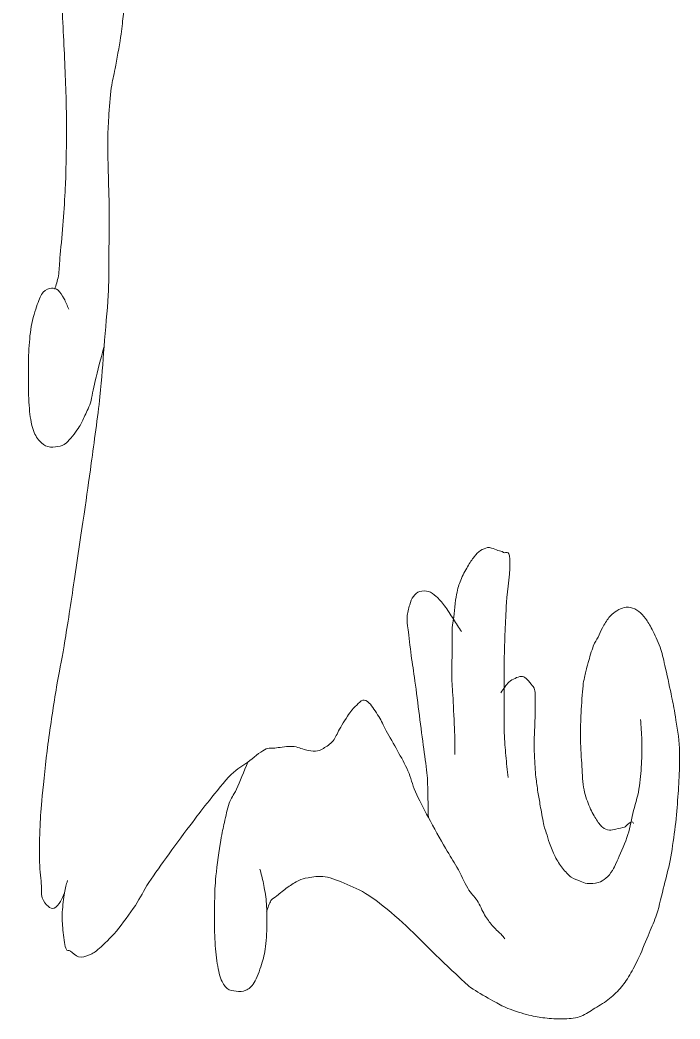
# Model space of a CAD drawing. Header units: millimetres. Extents: x -201 to 216, y -156 to 135.
# Drawn here: x -51.22 to -28.56, y -37.67 to -3.36 of the extents above; entities that cross this region are included whole.
import ezdxf

# ---------------------------------------------------------------- set-up
doc = ezdxf.new("R2010")
doc.units = ezdxf.units.MM
doc.header["$MEASUREMENT"] = 0
doc.layers.add('Camada 1', color=7, linetype='Continuous')

msp = doc.modelspace()

# ---------------------------------------------------------------- linework, layer by layer
at = {"layer": 'Camada 1', "color": 250, "lineweight": 9}
for points, knots in [([(-48.9969, 25.5842), (-48.9462, 25.3773), (-49.0371, 24.7817), (-49.0408, 24.6343), (-49.0408, 24.6343), (-49.0445, 24.4869), (-49.0575, 24.012), (-49.0631, 23.7499), (-49.0631, 23.7499), (-49.0687, 23.4879), (-49.0778, 23.2978), (-49.0744, 23.0621), (-49.0744, 23.0621), (-49.071, 22.8264), (-49.0642, 22.5784), (-49.0425, 22.3415), (-49.0425, 22.3415), (-49.0209, 22.1046), (-48.9872, 21.8891), (-48.9458, 21.6537), (-48.9458, 21.6537), (-48.9044, 21.4182), (-48.8549, 21.1479), (-48.7951, 20.9331), (-48.7951, 20.9331), (-48.7353, 20.7182), (-48.6718, 20.5057), (-48.5902, 20.3762), (-48.5902, 20.3762), (-48.5086, 20.2468), (-48.4157, 20.2343), (-48.3202, 20.1797), (-48.3202, 20.1797), (-48.2247, 20.1251), (-48.1138, 20.0596), (-48.0178, 20.0487), (-48.0178, 20.0487), (-47.9218, 20.0378), (-47.8433, 20.0705), (-47.7476, 20.1142), (-47.7476, 20.1142), (-47.6519, 20.1579), (-47.5237, 20.2288), (-47.4449, 20.3107), (-47.4449, 20.3107), (-47.3661, 20.3926), (-47.3249, 20.5093), (-47.2801, 20.6003), (-47.2801, 20.6003), (-47.2352, 20.6912), (-47.2248, 20.7247), (-47.1767, 20.8548), (-47.1767, 20.8548), (-47.1287, 20.9848), (-47.0399, 21.2078), (-46.9919, 21.3803), (-46.9919, 21.3803), (-46.9438, 21.5529), (-46.9256, 21.7223), (-46.8911, 21.8811), (-46.8911, 21.8811), (-46.8566, 22.0399), (-46.8222, 22.1448), (-46.7849, 22.3326), (-46.7849, 22.3326), (-46.7477, 22.5205), (-46.6985, 22.7833), (-46.668, 23.0059), (-46.668, 23.0059), (-46.6374, 23.2286), (-46.6206, 23.4298), (-46.6023, 23.6627), (-46.6023, 23.6627), (-46.5841, 23.8956), (-46.5667, 24.1381), (-46.5584, 24.4016), (-46.5584, 24.4016), (-46.55, 24.6651), (-46.5462, 24.9535), (-46.5523, 25.2391), (-46.5523, 25.2391), (-46.5584, 25.5247), (-46.5744, 25.8456), (-46.5951, 26.1094), (-46.5951, 26.1094), (-46.6157, 26.3732), (-46.6416, 26.5821), (-46.6759, 26.8155), (-46.6759, 26.8155), (-46.7102, 27.0489), (-46.746, 27.2528), (-46.8002, 27.5051), (-46.8002, 27.5051), (-46.8544, 27.7574), (-46.9322, 28.1029), (-47.0004, 28.3262), (-47.0004, 28.3262), (-47.0686, 28.5495), (-47.1186, 28.6434), (-47.2062, 28.8351), (-47.2062, 28.8351), (-47.2939, 29.0269), (-47.4356, 29.3032), (-47.5259, 29.4756), (-47.5259, 29.4756), (-47.6163, 29.6481), (-47.6529, 29.7264), (-47.7481, 29.8696), (-47.7481, 29.8696), (-47.8434, 30.0128), (-47.9802, 30.2546), (-48.0965, 30.3336), (-48.0965, 30.3336), (-48.2128, 30.4125), (-48.3248, 30.361), (-48.4314, 30.3336), (-48.4314, 30.3336), (-48.5381, 30.3062), (-48.6277, 30.2463), (-48.7341, 30.1698), (-48.7341, 30.1698), (-48.8405, 30.0933), (-48.9554, 30.0064), (-49.0693, 29.875), (-49.0693, 29.875), (-49.1832, 29.7436), (-49.3103, 29.5701), (-49.4154, 29.3837), (-49.4154, 29.3837), (-49.5205, 29.1973), (-49.5958, 28.9906), (-49.6968, 28.7613), (-49.6968, 28.7613), (-49.7978, 28.5321), (-49.9308, 28.2661), (-50.0215, 28.008), (-50.0215, 28.008), (-50.1123, 27.7499), (-50.157, 27.5276), (-50.2382, 27.2219), (-50.2382, 27.2219), (-50.3195, 26.9162), (-50.4296, 26.5126), (-50.5092, 26.1738), (-50.5092, 26.1738), (-50.5887, 25.8349), (-50.6554, 25.5193), (-50.7152, 25.1911), (-50.7152, 25.1911), (-50.775, 24.863), (-50.82, 24.586), (-50.8672, 24.2085), (-50.8672, 24.2085), (-50.9144, 23.8309), (-50.9578, 23.4009), (-50.9978, 22.9311), (-50.9978, 22.9311), (-51.0378, 22.4612), (-51.0743, 21.8884), (-51.107, 21.3916), (-51.107, 21.3916), (-51.1398, 20.8948), (-51.1761, 20.4812), (-51.1946, 19.9504), (-51.1946, 19.9504), (-51.213, 19.4196), (-51.2152, 18.8097), (-51.2175, 18.2145), (-51.2175, 18.2145), (-51.2197, 17.6192), (-51.2148, 16.9644), (-51.2081, 16.3802), (-51.2081, 16.3802), (-51.2013, 15.796), (-51.1944, 15.354), (-51.1769, 14.7097), (-51.1769, 14.7097), (-51.1594, 14.0655), (-51.1295, 13.1432), (-51.1029, 12.5152), (-51.1029, 12.5152), (-51.0764, 11.8872), (-51.0532, 11.5435), (-51.0177, 10.943), (-51.0177, 10.943), (-50.9821, 10.3425), (-50.9287, 9.4476), (-50.8895, 8.9122), (-50.8895, 8.9122), (-50.8503, 8.3768), (-50.8539, 8.4537), (-50.7824, 7.7331), (-50.7824, 7.7331), (-50.7109, 7.0125), (-50.5679, 5.6204), (-50.4606, 4.5886), (-50.4606, 4.5886), (-50.3533, 3.5569), (-50.2388, 2.5744), (-50.1387, 1.5425), (-50.1387, 1.5425), (-50.0386, 0.5105), (-49.9315, -0.6402), (-49.8602, -1.6019), (-49.8602, -1.6019), (-49.7888, -2.5637), (-49.7499, -3.4031), (-49.7109, -4.2223), (-49.7109, -4.2223), (-49.6719, -5.0414), (-49.6382, -5.8368), (-49.6261, -6.5151), (-49.6261, -6.5151), (-49.614, -7.1934), (-49.6307, -7.825), (-49.6383, -8.2838), (-49.6383, -8.2838), (-49.6458, -8.7427), (-49.6532, -8.9112), (-49.6714, -9.2664), (-49.6714, -9.2664), (-49.6897, -9.6217), (-49.7188, -10.0361), (-49.7479, -10.4128), (-49.7479, -10.4128), (-49.777, -10.7896), (-49.8206, -11.2372), (-49.846, -11.5265), (-49.846, -11.5265), (-49.8714, -11.8158), (-49.87, -11.9645), (-49.9005, -12.1488), (-49.9005, -12.1488), (-49.931, -12.3332), (-49.9836, -12.4545), (-50.0251, -12.6074)], [0, 0, 0, 0, 0.0166667, 0.0166667, 0.0166667, 0.0166667, 0.0333333, 0.0333333, 0.0333333, 0.0333333, 0.05, 0.05, 0.05, 0.05, 0.0666667, 0.0666667, 0.0666667, 0.0666667, 0.0833333, 0.0833333, 0.0833333, 0.0833333, 0.1, 0.1, 0.1, 0.1, 0.1166667, 0.1166667, 0.1166667, 0.1166667, 0.1333333, 0.1333333, 0.1333333, 0.1333333, 0.15, 0.15, 0.15, 0.15, 0.1666667, 0.1666667, 0.1666667, 0.1666667, 0.1833333, 0.1833333, 0.1833333, 0.1833333, 0.2, 0.2, 0.2, 0.2, 0.2166667, 0.2166667, 0.2166667, 0.2166667, 0.2333333, 0.2333333, 0.2333333, 0.2333333, 0.25, 0.25, 0.25, 0.25, 0.2666667, 0.2666667, 0.2666667, 0.2666667, 0.2833333, 0.2833333, 0.2833333, 0.2833333, 0.3, 0.3, 0.3, 0.3, 0.3166667, 0.3166667, 0.3166667, 0.3166667, 0.3333333, 0.3333333, 0.3333333, 0.3333333, 0.35, 0.35, 0.35, 0.35, 0.3666667, 0.3666667, 0.3666667, 0.3666667, 0.3833333, 0.3833333, 0.3833333, 0.3833333, 0.4, 0.4, 0.4, 0.4, 0.4166667, 0.4166667, 0.4166667, 0.4166667, 0.4333333, 0.4333333, 0.4333333, 0.4333333, 0.45, 0.45, 0.45, 0.45, 0.4666667, 0.4666667, 0.4666667, 0.4666667, 0.4833333, 0.4833333, 0.4833333, 0.4833333, 0.5, 0.5, 0.5, 0.5, 0.5166667, 0.5166667, 0.5166667, 0.5166667, 0.5333333, 0.5333333, 0.5333333, 0.5333333, 0.55, 0.55, 0.55, 0.55, 0.5666667, 0.5666667, 0.5666667, 0.5666667, 0.5833333, 0.5833333, 0.5833333, 0.5833333, 0.6, 0.6, 0.6, 0.6, 0.6166667, 0.6166667, 0.6166667, 0.6166667, 0.6333333, 0.6333333, 0.6333333, 0.6333333, 0.65, 0.65, 0.65, 0.65, 0.6666667, 0.6666667, 0.6666667, 0.6666667, 0.6833333, 0.6833333, 0.6833333, 0.6833333, 0.7, 0.7, 0.7, 0.7, 0.7166667, 0.7166667, 0.7166667, 0.7166667, 0.7333333, 0.7333333, 0.7333333, 0.7333333, 0.75, 0.75, 0.75, 0.75, 0.7666667, 0.7666667, 0.7666667, 0.7666667, 0.7833333, 0.7833333, 0.7833333, 0.7833333, 0.8, 0.8, 0.8, 0.8, 0.8166667, 0.8166667, 0.8166667, 0.8166667, 0.8333333, 0.8333333, 0.8333333, 0.8333333, 0.85, 0.85, 0.85, 0.85, 0.8666667, 0.8666667, 0.8666667, 0.8666667, 0.8833333, 0.8833333, 0.8833333, 0.8833333, 0.9, 0.9, 0.9, 0.9, 0.9166667, 0.9166667, 0.9166667, 0.9166667, 0.9333333, 0.9333333, 0.9333333, 0.9333333, 0.95, 0.95, 0.95, 0.95, 0.9666667, 0.9666667, 0.9666667, 0.9666667, 1, 1, 1, 1]), ([(-49.6896, -33.3409), (-49.7365, -33.4392), (-49.7702, -33.5477), (-49.8303, -33.6357), (-49.8303, -33.6357), (-49.8903, -33.7237), (-49.9745, -33.8371), (-50.0465, -33.865), (-50.0465, -33.865), (-50.1185, -33.8928), (-50.1824, -33.8603), (-50.2518, -33.7995), (-50.2518, -33.7995), (-50.3211, -33.7386), (-50.4128, -33.6508), (-50.4569, -33.5047), (-50.4569, -33.5047), (-50.5009, -33.3585), (-50.4729, -33.2372), (-50.4889, -33.0133), (-50.4889, -33.0133), (-50.5049, -32.7895), (-50.5461, -32.4926), (-50.5531, -32.1617), (-50.5531, -32.1617), (-50.5601, -31.8309), (-50.5472, -31.4095), (-50.5306, -31.0481), (-50.5306, -31.0481), (-50.5141, -30.6867), (-50.4996, -30.47), (-50.4542, -29.9999), (-50.4542, -29.9999), (-50.4088, -29.5299), (-50.34, -28.8543), (-50.2584, -28.2312), (-50.2584, -28.2312), (-50.1768, -27.6081), (-50.0575, -26.8287), (-49.9652, -26.266), (-49.9652, -26.266), (-49.8728, -25.7032), (-49.8025, -25.4419), (-49.7048, -24.8575), (-49.7048, -24.8575), (-49.6071, -24.2731), (-49.4931, -23.5146), (-49.3791, -22.7612), (-49.3791, -22.7612), (-49.265, -22.0079), (-49.122, -21.0362), (-49.0207, -20.3374), (-49.0207, -20.3374), (-48.9193, -19.6387), (-48.8616, -19.2406), (-48.7708, -18.5687), (-48.7708, -18.5687), (-48.68, -17.8967), (-48.5485, -16.9728), (-48.4756, -16.3055), (-48.4756, -16.3055), (-48.4027, -15.6382), (-48.3815, -15.1533), (-48.3342, -14.5737), (-48.3342, -14.5737), (-48.2869, -13.9942), (-48.2191, -13.3274), (-48.1917, -12.8284), (-48.1917, -12.8284), (-48.1642, -12.3294), (-48.1766, -12.0773), (-48.1701, -11.5921), (-48.1701, -11.5921), (-48.1636, -11.1069), (-48.1493, -10.4215), (-48.1525, -9.9172), (-48.1525, -9.9172), (-48.1558, -9.413), (-48.1808, -8.9703), (-48.1895, -8.5707), (-48.1895, -8.5707), (-48.1982, -8.1711), (-48.208, -7.8329), (-48.205, -7.5198), (-48.205, -7.5198), (-48.2021, -7.2068), (-48.192, -7.0032), (-48.1718, -6.6987), (-48.1718, -6.6987), (-48.1517, -6.3943), (-48.121, -5.9787), (-48.0842, -5.6971), (-48.0842, -5.6971), (-48.0475, -5.4155), (-48.0066, -5.3134), (-47.9535, -5.0239), (-47.9535, -5.0239), (-47.9004, -4.7344), (-47.8116, -4.2582), (-47.7657, -3.9602), (-47.7657, -3.9602), (-47.7198, -3.6622), (-47.7023, -3.4637), (-47.6787, -3.2396), (-47.6787, -3.2396), (-47.6552, -3.0156), (-47.6281, -2.8401), (-47.6243, -2.6173), (-47.6243, -2.6173), (-47.6204, -2.3946), (-47.6255, -2.2107), (-47.6561, -1.9295), (-47.6561, -1.9295), (-47.6868, -1.6482), (-47.7546, -1.2421), (-47.8067, -0.9468), (-47.8067, -0.9468), (-47.8588, -0.6516), (-47.9036, -0.4883), (-47.9682, -0.1607), (-47.9682, -0.1607), (-48.0328, 0.1668), (-48.1188, 0.6417), (-48.1942, 1.0184), (-48.1942, 1.0184), (-48.2695, 1.3951), (-48.3428, 1.787), (-48.4203, 2.0993), (-48.4203, 2.0993), (-48.4978, 2.4116), (-48.5692, 2.5295), (-48.6574, 2.8854), (-48.6574, 2.8854), (-48.7456, 3.2413), (-48.8423, 3.7096), (-48.9481, 4.2283), (-48.9481, 4.2283), (-49.054, 4.7471), (-49.1993, 5.5003), (-49.2926, 5.9971), (-49.2926, 5.9971), (-49.3858, 6.4939), (-49.4324, 6.8211), (-49.5078, 7.209), (-49.5078, 7.209), (-49.5831, 7.5969), (-49.6817, 7.9721), (-49.7446, 8.3226), (-49.7446, 8.3226), (-49.8076, 8.6732), (-49.834, 9.0097), (-49.8844, 9.3053), (-49.8844, 9.3053), (-49.9347, 9.6008), (-49.9991, 9.8289), (-50.0458, 10.0914), (-50.0458, 10.0914), (-50.0926, 10.3539), (-50.1283, 10.5987), (-50.1641, 10.8775), (-50.1641, 10.8775), (-50.1999, 11.1563), (-50.2356, 11.5435), (-50.2607, 11.7618), (-50.2607, 11.7618), (-50.2857, 11.9802), (-50.2965, 12.0457), (-50.3144, 12.1877)], [0, 0, 0, 0, 0.0232558, 0.0232558, 0.0232558, 0.0232558, 0.0465116, 0.0465116, 0.0465116, 0.0465116, 0.0697674, 0.0697674, 0.0697674, 0.0697674, 0.0930233, 0.0930233, 0.0930233, 0.0930233, 0.1162791, 0.1162791, 0.1162791, 0.1162791, 0.1395349, 0.1395349, 0.1395349, 0.1395349, 0.1627907, 0.1627907, 0.1627907, 0.1627907, 0.1860465, 0.1860465, 0.1860465, 0.1860465, 0.2093023, 0.2093023, 0.2093023, 0.2093023, 0.2325581, 0.2325581, 0.2325581, 0.2325581, 0.255814, 0.255814, 0.255814, 0.255814, 0.2790698, 0.2790698, 0.2790698, 0.2790698, 0.3023256, 0.3023256, 0.3023256, 0.3023256, 0.3255814, 0.3255814, 0.3255814, 0.3255814, 0.3488372, 0.3488372, 0.3488372, 0.3488372, 0.372093, 0.372093, 0.372093, 0.372093, 0.3953488, 0.3953488, 0.3953488, 0.3953488, 0.4186047, 0.4186047, 0.4186047, 0.4186047, 0.4418605, 0.4418605, 0.4418605, 0.4418605, 0.4651163, 0.4651163, 0.4651163, 0.4651163, 0.4883721, 0.4883721, 0.4883721, 0.4883721, 0.5116279, 0.5116279, 0.5116279, 0.5116279, 0.5348837, 0.5348837, 0.5348837, 0.5348837, 0.5581395, 0.5581395, 0.5581395, 0.5581395, 0.5813953, 0.5813953, 0.5813953, 0.5813953, 0.6046512, 0.6046512, 0.6046512, 0.6046512, 0.627907, 0.627907, 0.627907, 0.627907, 0.6511628, 0.6511628, 0.6511628, 0.6511628, 0.6744186, 0.6744186, 0.6744186, 0.6744186, 0.6976744, 0.6976744, 0.6976744, 0.6976744, 0.7209302, 0.7209302, 0.7209302, 0.7209302, 0.744186, 0.744186, 0.744186, 0.744186, 0.7674419, 0.7674419, 0.7674419, 0.7674419, 0.7906977, 0.7906977, 0.7906977, 0.7906977, 0.8139535, 0.8139535, 0.8139535, 0.8139535, 0.8372093, 0.8372093, 0.8372093, 0.8372093, 0.8604651, 0.8604651, 0.8604651, 0.8604651, 0.8837209, 0.8837209, 0.8837209, 0.8837209, 0.9069767, 0.9069767, 0.9069767, 0.9069767, 0.9302326, 0.9302326, 0.9302326, 0.9302326, 0.9534884, 0.9534884, 0.9534884, 0.9534884, 1, 1, 1, 1]), ([(-49.5448, -13.2952), (-49.5987, -13.1751), (-49.6452, -13.0446), (-49.7066, -12.9349), (-49.7066, -12.9349), (-49.768, -12.8253), (-49.8386, -12.7011), (-49.9117, -12.6401), (-49.9117, -12.6401), (-49.9848, -12.5792), (-50.0533, -12.5637), (-50.1385, -12.5746), (-50.1385, -12.5746), (-50.2238, -12.5856), (-50.3364, -12.6105), (-50.4196, -12.7057), (-50.4196, -12.7057), (-50.5027, -12.8008), (-50.556, -12.9331), (-50.6252, -13.1315), (-50.6252, -13.1315), (-50.6944, -13.3298), (-50.7812, -13.6063), (-50.8311, -13.8848), (-50.8311, -13.8848), (-50.8809, -14.1633), (-50.9016, -14.4555), (-50.9182, -14.7692), (-50.9182, -14.7692), (-50.9347, -15.0829), (-50.9331, -15.429), (-50.9297, -15.7518), (-50.9297, -15.7518), (-50.9264, -16.0746), (-50.9235, -16.4239), (-50.898, -16.7017), (-50.898, -16.7017), (-50.8726, -16.9795), (-50.8393, -17.1972), (-50.7797, -17.3895), (-50.7797, -17.3895), (-50.7201, -17.5819), (-50.6407, -17.7101), (-50.5531, -17.8153), (-50.5531, -17.8153), (-50.4655, -17.9205), (-50.3683, -17.9789), (-50.2615, -18.0119), (-50.2615, -18.0119), (-50.1547, -18.0448), (-50.0223, -18.0337), (-49.9157, -18.0119), (-49.9157, -18.0119), (-49.8092, -17.99), (-49.74, -17.9852), (-49.6239, -17.8808), (-49.6239, -17.8808), (-49.5078, -17.7764), (-49.325, -17.5374), (-49.2237, -17.3895), (-49.2237, -17.3895), (-49.1224, -17.2416), (-49.0885, -17.144), (-49.0181, -16.9965), (-49.0181, -16.9965), (-48.9478, -16.849), (-48.8658, -16.7157), (-48.8017, -16.5052), (-48.8017, -16.5052), (-48.7375, -16.2946), (-48.717, -16.074), (-48.639, -15.7518), (-48.639, -15.7518), (-48.5611, -15.4296), (-48.4358, -14.9664), (-48.3342, -14.5737)], [0, 0, 0, 0, 0.05, 0.05, 0.05, 0.05, 0.1, 0.1, 0.1, 0.1, 0.15, 0.15, 0.15, 0.15, 0.2, 0.2, 0.2, 0.2, 0.25, 0.25, 0.25, 0.25, 0.3, 0.3, 0.3, 0.3, 0.35, 0.35, 0.35, 0.35, 0.4, 0.4, 0.4, 0.4, 0.45, 0.45, 0.45, 0.45, 0.5, 0.5, 0.5, 0.5, 0.55, 0.55, 0.55, 0.55, 0.6, 0.6, 0.6, 0.6, 0.65, 0.65, 0.65, 0.65, 0.7, 0.7, 0.7, 0.7, 0.75, 0.75, 0.75, 0.75, 0.8, 0.8, 0.8, 0.8, 0.85, 0.85, 0.85, 0.85, 0.9, 0.9, 0.9, 0.9, 1, 1, 1, 1]), ([(-36.2876, -28.5915), (-36.291, -28.3295), (-36.2872, -28.1279), (-36.2978, -27.8054), (-36.2978, -27.8054), (-36.3084, -27.4829), (-36.335, -26.9811), (-36.351, -26.659), (-36.351, -26.659), (-36.3669, -26.3369), (-36.3884, -26.1418), (-36.3936, -25.8729), (-36.3936, -25.8729), (-36.3988, -25.604), (-36.3842, -25.3106), (-36.3822, -25.054), (-36.3822, -25.054), (-36.3802, -24.7975), (-36.389, -24.5213), (-36.3816, -24.3334), (-36.3816, -24.3334), (-36.3742, -24.1456), (-36.3635, -24.1478), (-36.3381, -23.9404), (-36.3381, -23.9404), (-36.3127, -23.7329), (-36.2716, -23.3158), (-36.2294, -23.0888), (-36.2294, -23.0888), (-36.1872, -22.8617), (-36.1523, -22.7572), (-36.0886, -22.5975), (-36.0886, -22.5975), (-36.0248, -22.4377), (-35.9284, -22.2727), (-35.8505, -22.1389), (-35.8505, -22.1389), (-35.7726, -22.0051), (-35.6952, -21.8881), (-35.6217, -21.7949), (-35.6217, -21.7949), (-35.5482, -21.7017), (-35.4865, -21.6333), (-35.4103, -21.581), (-35.4103, -21.581), (-35.3341, -21.5288), (-35.2308, -21.496), (-35.1664, -21.4824), (-35.1664, -21.4824), (-35.1021, -21.4687), (-35.0852, -21.4824), (-35.0256, -21.4987), (-35.0256, -21.4987), (-34.966, -21.5151), (-34.8776, -21.5564), (-34.809, -21.581), (-34.809, -21.581), (-34.7404, -21.6056), (-34.683, -21.5973), (-34.614, -21.6468), (-34.614, -21.6468), (-34.545, -21.6963), (-34.4191, -21.5139), (-34.3976, -21.8772), (-34.3976, -21.8772), (-34.376, -22.2404), (-34.485, -22.9463), (-34.5124, -23.3577), (-34.5124, -23.3577), (-34.5398, -23.7692), (-34.5481, -24.0075), (-34.5619, -24.3448), (-34.5619, -24.3448), (-34.5757, -24.682), (-34.5895, -24.9694), (-34.5952, -25.3811), (-34.5952, -25.3811), (-34.6009, -25.7928), (-34.597, -26.4028), (-34.5963, -26.8123), (-34.5963, -26.8123), (-34.5955, -27.2219), (-34.6005, -27.5351), (-34.5906, -27.8382), (-34.5906, -27.8382), (-34.5807, -28.1412), (-34.5586, -28.3675), (-34.5372, -28.6243), (-34.5372, -28.6243), (-34.5158, -28.881), (-34.4871, -29.1265), (-34.4621, -29.3776)], [0, 0, 0, 0, 0.0416667, 0.0416667, 0.0416667, 0.0416667, 0.0833333, 0.0833333, 0.0833333, 0.0833333, 0.125, 0.125, 0.125, 0.125, 0.1666667, 0.1666667, 0.1666667, 0.1666667, 0.2083333, 0.2083333, 0.2083333, 0.2083333, 0.25, 0.25, 0.25, 0.25, 0.2916667, 0.2916667, 0.2916667, 0.2916667, 0.3333333, 0.3333333, 0.3333333, 0.3333333, 0.375, 0.375, 0.375, 0.375, 0.4166667, 0.4166667, 0.4166667, 0.4166667, 0.4583333, 0.4583333, 0.4583333, 0.4583333, 0.5, 0.5, 0.5, 0.5, 0.5416667, 0.5416667, 0.5416667, 0.5416667, 0.5833333, 0.5833333, 0.5833333, 0.5833333, 0.625, 0.625, 0.625, 0.625, 0.6666667, 0.6666667, 0.6666667, 0.6666667, 0.7083333, 0.7083333, 0.7083333, 0.7083333, 0.75, 0.75, 0.75, 0.75, 0.7916667, 0.7916667, 0.7916667, 0.7916667, 0.8333333, 0.8333333, 0.8333333, 0.8333333, 0.875, 0.875, 0.875, 0.875, 0.9166667, 0.9166667, 0.9166667, 0.9166667, 1, 1, 1, 1]), ([(-36.0575, -24.3662), (-36.151, -24.2243), (-36.241, -24.0878), (-36.3381, -23.9404), (-36.3381, -23.9404), (-36.4353, -23.793), (-36.5412, -23.6129), (-36.6403, -23.4818), (-36.6403, -23.4818), (-36.7394, -23.3507), (-36.8398, -23.2364), (-36.9318, -23.1543), (-36.9318, -23.1543), (-37.0238, -23.0722), (-37.0969, -23.0179), (-37.191, -22.9905), (-37.191, -22.9905), (-37.2851, -22.9631), (-37.4065, -22.963), (-37.4936, -22.9905), (-37.4936, -22.9905), (-37.5806, -23.018), (-37.651, -23.0764), (-37.7098, -23.1543), (-37.7098, -23.1543), (-37.7686, -23.2322), (-37.8029, -23.3268), (-37.8397, -23.4491), (-37.8397, -23.4491), (-37.8764, -23.5713), (-37.9166, -23.7215), (-37.9264, -23.8749), (-37.9264, -23.8749), (-37.9363, -24.0282), (-37.9176, -24.082), (-37.8943, -24.3007), (-37.8943, -24.3007), (-37.8711, -24.5193), (-37.8263, -24.8903), (-37.7869, -25.1851), (-37.7869, -25.1851), (-37.7475, -25.4798), (-37.7045, -25.7255), (-37.658, -26.0694), (-37.658, -26.0694), (-37.6114, -26.4133), (-37.5577, -26.861), (-37.5076, -27.2486), (-37.5076, -27.2486), (-37.4575, -27.6362), (-37.4019, -28.0511), (-37.3572, -28.395), (-37.3572, -28.395), (-37.3124, -28.7389), (-37.2624, -29.0534), (-37.239, -29.3121), (-37.239, -29.3121), (-37.2156, -29.5708), (-37.2249, -29.6942), (-37.2178, -29.9344), (-37.2178, -29.9344), (-37.2108, -30.1746), (-37.2039, -30.4803), (-37.1969, -30.7533)], [0, 0, 0, 0, 0.0588235, 0.0588235, 0.0588235, 0.0588235, 0.1176471, 0.1176471, 0.1176471, 0.1176471, 0.1764706, 0.1764706, 0.1764706, 0.1764706, 0.2352941, 0.2352941, 0.2352941, 0.2352941, 0.2941176, 0.2941176, 0.2941176, 0.2941176, 0.3529412, 0.3529412, 0.3529412, 0.3529412, 0.4117647, 0.4117647, 0.4117647, 0.4117647, 0.4705882, 0.4705882, 0.4705882, 0.4705882, 0.5294118, 0.5294118, 0.5294118, 0.5294118, 0.5882353, 0.5882353, 0.5882353, 0.5882353, 0.6470588, 0.6470588, 0.6470588, 0.6470588, 0.7058824, 0.7058824, 0.7058824, 0.7058824, 0.7647059, 0.7647059, 0.7647059, 0.7647059, 0.8235294, 0.8235294, 0.8235294, 0.8235294, 0.8823529, 0.8823529, 0.8823529, 0.8823529, 1, 1, 1, 1]), ([(-30.152, -30.9498), (-30.2202, -30.7957), (-30.4169, -31.0699), (-30.4655, -31.0808), (-30.4655, -31.0808), (-30.5141, -31.0918), (-30.6708, -31.13), (-30.7573, -31.1463), (-30.7573, -31.1463), (-30.8437, -31.1627), (-30.9065, -31.19), (-30.9842, -31.1791), (-30.9842, -31.1791), (-31.062, -31.1682), (-31.1438, -31.1469), (-31.2219, -31.0808), (-31.2219, -31.0808), (-31.2999, -31.0147), (-31.371, -30.912), (-31.4485, -30.786), (-31.4485, -30.786), (-31.5261, -30.6601), (-31.6152, -30.5093), (-31.6859, -30.3275), (-31.6859, -30.3275), (-31.7566, -30.1457), (-31.8266, -29.9529), (-31.8691, -29.7052), (-31.8691, -29.7052), (-31.9116, -29.4575), (-31.9155, -29.1759), (-31.9333, -28.8863), (-31.9333, -28.8863), (-31.9511, -28.5967), (-31.9725, -28.2603), (-31.9759, -27.9692), (-31.9759, -27.9692), (-31.9793, -27.6781), (-31.9683, -27.4402), (-31.9536, -27.1503), (-31.9536, -27.1503), (-31.939, -26.8604), (-31.9153, -26.4718), (-31.8881, -26.2332), (-31.8881, -26.2332), (-31.8609, -25.9946), (-31.8223, -25.8698), (-31.7922, -25.7342), (-31.7922, -25.7342), (-31.7622, -25.5986), (-31.751, -25.5669), (-31.708, -25.4216), (-31.708, -25.4216), (-31.665, -25.2762), (-31.5913, -25.0073), (-31.5342, -24.8623), (-31.5342, -24.8623), (-31.4772, -24.7172), (-31.4213, -24.6622), (-31.3688, -24.5579), (-31.3688, -24.5579), (-31.3164, -24.4537), (-31.2817, -24.3496), (-31.2196, -24.2371), (-31.2196, -24.2371), (-31.1576, -24.1246), (-31.0708, -23.9763), (-30.9972, -23.8841), (-30.9972, -23.8841), (-30.9237, -23.792), (-30.8573, -23.7416), (-30.7804, -23.6867), (-30.7804, -23.6867), (-30.7036, -23.6319), (-30.6235, -23.5798), (-30.5366, -23.5551), (-30.5366, -23.5551), (-30.4496, -23.5305), (-30.3545, -23.5195), (-30.2603, -23.5387), (-30.2603, -23.5387), (-30.1661, -23.5579), (-30.0603, -23.607), (-29.9733, -23.6703), (-29.9733, -23.6703), (-29.8863, -23.7335), (-29.8175, -23.8125), (-29.7406, -23.917), (-29.7406, -23.917), (-29.6636, -24.0215), (-29.5965, -24.1305), (-29.5134, -24.2953), (-29.5134, -24.2953), (-29.4303, -24.4602), (-29.3164, -24.6969), (-29.2429, -24.904), (-29.2429, -24.904), (-29.1695, -25.1112), (-29.1386, -25.2629), (-29.0755, -25.5292), (-29.0755, -25.5292), (-29.0125, -25.7954), (-28.9216, -26.2255), (-28.865, -26.4997), (-28.865, -26.4997), (-28.8083, -26.7739), (-28.7825, -26.8852), (-28.7355, -27.1742), (-28.7355, -27.1742), (-28.6885, -27.4632), (-28.609, -27.8784), (-28.5832, -28.2312), (-28.5832, -28.2312), (-28.5575, -28.584), (-28.5747, -28.9233), (-28.584, -29.2466), (-28.584, -29.2466), (-28.5933, -29.5698), (-28.6132, -29.8412), (-28.6387, -30.1637), (-28.6387, -30.1637), (-28.6642, -30.4862), (-28.6931, -30.8342), (-28.7367, -31.1791), (-28.7367, -31.1791), (-28.7803, -31.524), (-28.8379, -31.9092), (-28.8996, -32.2272), (-28.8996, -32.2272), (-28.9613, -32.5453), (-29.0297, -32.7731), (-29.1055, -33.0789), (-29.1055, -33.0789), (-29.1814, -33.3846), (-29.2694, -33.787), (-29.3548, -34.0615), (-29.3548, -34.0615), (-29.4402, -34.336), (-29.5136, -34.4709), (-29.6146, -34.7166), (-29.6146, -34.7166), (-29.7157, -34.9622), (-29.849, -35.295), (-29.961, -35.5354), (-29.961, -35.5354), (-30.073, -35.7758), (-30.1772, -35.9773), (-30.2856, -36.1578), (-30.2856, -36.1578), (-30.394, -36.3382), (-30.4855, -36.4741), (-30.6101, -36.6163), (-30.6101, -36.6163), (-30.7348, -36.7586), (-30.8767, -36.8892), (-31.0318, -37.0094), (-31.0318, -37.0094), (-31.1869, -37.1296), (-31.376, -37.2387), (-31.5399, -37.3369), (-31.5399, -37.3369), (-31.7039, -37.4352), (-31.8404, -37.5443), (-32.0155, -37.599), (-32.0155, -37.599), (-32.1907, -37.6536), (-32.3919, -37.659), (-32.5883, -37.6645), (-32.5883, -37.6645), (-32.7846, -37.6699), (-33.0006, -37.6535), (-33.1933, -37.6317), (-33.1933, -37.6317), (-33.386, -37.6099), (-33.5318, -37.588), (-33.7443, -37.5334), (-33.7443, -37.5334), (-33.9568, -37.4789), (-34.261, -37.3861), (-34.4681, -37.3042), (-34.4681, -37.3042), (-34.6752, -37.2223), (-34.7885, -37.1513), (-34.9865, -37.0421), (-34.9865, -37.0421), (-35.1845, -36.9329), (-35.4796, -36.7692), (-35.6562, -36.6491), (-35.6562, -36.6491), (-35.8327, -36.529), (-35.8073, -36.5399), (-36.0449, -36.3215), (-36.0449, -36.3215), (-36.2824, -36.1032), (-36.7413, -35.6664), (-37.0815, -35.3389), (-37.0815, -35.3389), (-37.4216, -35.0114), (-37.7454, -34.662), (-38.0856, -34.3563), (-38.0856, -34.3563), (-38.4258, -34.0506), (-38.8051, -33.7232), (-39.1222, -33.5047), (-39.1222, -33.5047), (-39.4394, -33.2861), (-39.7162, -33.1662), (-39.9863, -33.0461), (-39.9863, -33.0461), (-40.2564, -32.926), (-40.5187, -32.8223), (-40.7425, -32.7841), (-40.7425, -32.7841), (-40.9662, -32.7459), (-41.1746, -32.795), (-41.326, -32.8168), (-41.326, -32.8168), (-41.4774, -32.8387), (-41.533, -32.8605), (-41.6502, -32.9151), (-41.6502, -32.9151), (-41.7674, -32.9697), (-41.9042, -33.057), (-42.0286, -33.1444), (-42.0286, -33.1444), (-42.1529, -33.2317), (-42.3007, -33.3627), (-42.3962, -33.4392), (-42.3962, -33.4392), (-42.4917, -33.5156), (-42.5407, -33.5108), (-42.6016, -33.6029), (-42.6016, -33.6029), (-42.6625, -33.695), (-42.7026, -33.854), (-42.7531, -33.9796)], [0, 0, 0, 0, 0.0166667, 0.0166667, 0.0166667, 0.0166667, 0.0333333, 0.0333333, 0.0333333, 0.0333333, 0.05, 0.05, 0.05, 0.05, 0.0666667, 0.0666667, 0.0666667, 0.0666667, 0.0833333, 0.0833333, 0.0833333, 0.0833333, 0.1, 0.1, 0.1, 0.1, 0.1166667, 0.1166667, 0.1166667, 0.1166667, 0.1333333, 0.1333333, 0.1333333, 0.1333333, 0.15, 0.15, 0.15, 0.15, 0.1666667, 0.1666667, 0.1666667, 0.1666667, 0.1833333, 0.1833333, 0.1833333, 0.1833333, 0.2, 0.2, 0.2, 0.2, 0.2166667, 0.2166667, 0.2166667, 0.2166667, 0.2333333, 0.2333333, 0.2333333, 0.2333333, 0.25, 0.25, 0.25, 0.25, 0.2666667, 0.2666667, 0.2666667, 0.2666667, 0.2833333, 0.2833333, 0.2833333, 0.2833333, 0.3, 0.3, 0.3, 0.3, 0.3166667, 0.3166667, 0.3166667, 0.3166667, 0.3333333, 0.3333333, 0.3333333, 0.3333333, 0.35, 0.35, 0.35, 0.35, 0.3666667, 0.3666667, 0.3666667, 0.3666667, 0.3833333, 0.3833333, 0.3833333, 0.3833333, 0.4, 0.4, 0.4, 0.4, 0.4166667, 0.4166667, 0.4166667, 0.4166667, 0.4333333, 0.4333333, 0.4333333, 0.4333333, 0.45, 0.45, 0.45, 0.45, 0.4666667, 0.4666667, 0.4666667, 0.4666667, 0.4833333, 0.4833333, 0.4833333, 0.4833333, 0.5, 0.5, 0.5, 0.5, 0.5166667, 0.5166667, 0.5166667, 0.5166667, 0.5333333, 0.5333333, 0.5333333, 0.5333333, 0.55, 0.55, 0.55, 0.55, 0.5666667, 0.5666667, 0.5666667, 0.5666667, 0.5833333, 0.5833333, 0.5833333, 0.5833333, 0.6, 0.6, 0.6, 0.6, 0.6166667, 0.6166667, 0.6166667, 0.6166667, 0.6333333, 0.6333333, 0.6333333, 0.6333333, 0.65, 0.65, 0.65, 0.65, 0.6666667, 0.6666667, 0.6666667, 0.6666667, 0.6833333, 0.6833333, 0.6833333, 0.6833333, 0.7, 0.7, 0.7, 0.7, 0.7166667, 0.7166667, 0.7166667, 0.7166667, 0.7333333, 0.7333333, 0.7333333, 0.7333333, 0.75, 0.75, 0.75, 0.75, 0.7666667, 0.7666667, 0.7666667, 0.7666667, 0.7833333, 0.7833333, 0.7833333, 0.7833333, 0.8, 0.8, 0.8, 0.8, 0.8166667, 0.8166667, 0.8166667, 0.8166667, 0.8333333, 0.8333333, 0.8333333, 0.8333333, 0.85, 0.85, 0.85, 0.85, 0.8666667, 0.8666667, 0.8666667, 0.8666667, 0.8833333, 0.8833333, 0.8833333, 0.8833333, 0.9, 0.9, 0.9, 0.9, 0.9166667, 0.9166667, 0.9166667, 0.9166667, 0.9333333, 0.9333333, 0.9333333, 0.9333333, 0.95, 0.95, 0.95, 0.95, 0.9666667, 0.9666667, 0.9666667, 0.9666667, 1, 1, 1, 1]), ([(-34.7084, -26.4625), (-34.6183, -26.3424), (-34.5196, -26.1845), (-34.438, -26.1022), (-34.438, -26.1022), (-34.3565, -26.0199), (-34.294, -26.0039), (-34.2218, -25.9712), (-34.2218, -25.9712), (-34.1497, -25.9384), (-34.0691, -25.9057), (-34.0057, -25.9057), (-34.0057, -25.9057), (-33.9422, -25.9057), (-33.8998, -25.9273), (-33.8437, -25.9712), (-33.8437, -25.9712), (-33.7875, -26.015), (-33.7215, -26.0965), (-33.6709, -26.1677), (-33.6709, -26.1677), (-33.6204, -26.2388), (-33.5678, -26.2486), (-33.5414, -26.397), (-33.5414, -26.397), (-33.515, -26.5453), (-33.5309, -26.757), (-33.531, -26.9538), (-33.531, -26.9538), (-33.5312, -27.1506), (-33.5368, -27.3578), (-33.5423, -27.5761), (-33.5423, -27.5761), (-33.5479, -27.7945), (-33.5663, -28.0101), (-33.5644, -28.264), (-33.5644, -28.264), (-33.5625, -28.5178), (-33.5423, -28.8943), (-33.5309, -29.0901), (-33.5309, -29.0901), (-33.5194, -29.286), (-33.5134, -29.2943), (-33.4959, -29.4356), (-33.4959, -29.4356), (-33.4784, -29.577), (-33.4515, -29.7741), (-33.4259, -29.9374), (-33.4259, -29.9374), (-33.4002, -30.1006), (-33.3751, -30.2349), (-33.3422, -30.4144), (-33.3422, -30.4144), (-33.3094, -30.594), (-33.2615, -30.8702), (-33.229, -31.0149), (-33.229, -31.0149), (-33.1964, -31.1597), (-33.1803, -31.1753), (-33.1479, -31.2781), (-33.1479, -31.2781), (-33.1155, -31.381), (-33.0849, -31.4963), (-33.0344, -31.6323), (-33.0344, -31.6323), (-32.9839, -31.7683), (-32.9195, -31.9496), (-32.8452, -32.0929), (-32.8452, -32.0929), (-32.7709, -32.2362), (-32.6831, -32.3696), (-32.5909, -32.4877), (-32.5909, -32.4877), (-32.4987, -32.6059), (-32.3938, -32.7261), (-32.2932, -32.8003), (-32.2932, -32.8003), (-32.1926, -32.8746), (-32.082, -32.8964), (-31.9899, -32.9319), (-31.9899, -32.9319), (-31.8979, -32.9675), (-31.8449, -33.0059), (-31.7408, -33.0141), (-31.7408, -33.0141), (-31.6368, -33.0223), (-31.4739, -33.0115), (-31.367, -32.9813), (-31.367, -32.9813), (-31.2602, -32.9511), (-31.1832, -32.902), (-31.1015, -32.8332), (-31.1015, -32.8332), (-31.0198, -32.7644), (-30.9437, -32.6692), (-30.8792, -32.57), (-30.8792, -32.57), (-30.8147, -32.4708), (-30.7998, -32.4291), (-30.7165, -32.241), (-30.7165, -32.241), (-30.6331, -32.0528), (-30.4702, -31.7141), (-30.3793, -31.4411), (-30.3793, -31.4411), (-30.2885, -31.1682), (-30.2446, -30.8948), (-30.176, -30.6164), (-30.176, -30.6164), (-30.1074, -30.338), (-30.0174, -30.0577), (-29.9675, -29.7707), (-29.9675, -29.7707), (-29.9175, -29.4837), (-29.8969, -29.1997), (-29.8804, -28.9191), (-29.8804, -28.9191), (-29.8638, -28.6384), (-29.8637, -28.3581), (-29.869, -28.1002), (-29.869, -28.1002), (-29.8742, -27.8423), (-29.8974, -27.6198), (-29.9116, -27.3796)], [0, 0, 0, 0, 0.03125, 0.03125, 0.03125, 0.03125, 0.0625, 0.0625, 0.0625, 0.0625, 0.09375, 0.09375, 0.09375, 0.09375, 0.125, 0.125, 0.125, 0.125, 0.15625, 0.15625, 0.15625, 0.15625, 0.1875, 0.1875, 0.1875, 0.1875, 0.21875, 0.21875, 0.21875, 0.21875, 0.25, 0.25, 0.25, 0.25, 0.28125, 0.28125, 0.28125, 0.28125, 0.3125, 0.3125, 0.3125, 0.3125, 0.34375, 0.34375, 0.34375, 0.34375, 0.375, 0.375, 0.375, 0.375, 0.40625, 0.40625, 0.40625, 0.40625, 0.4375, 0.4375, 0.4375, 0.4375, 0.46875, 0.46875, 0.46875, 0.46875, 0.5, 0.5, 0.5, 0.5, 0.53125, 0.53125, 0.53125, 0.53125, 0.5625, 0.5625, 0.5625, 0.5625, 0.59375, 0.59375, 0.59375, 0.59375, 0.625, 0.625, 0.625, 0.625, 0.65625, 0.65625, 0.65625, 0.65625, 0.6875, 0.6875, 0.6875, 0.6875, 0.71875, 0.71875, 0.71875, 0.71875, 0.75, 0.75, 0.75, 0.75, 0.78125, 0.78125, 0.78125, 0.78125, 0.8125, 0.8125, 0.8125, 0.8125, 0.84375, 0.84375, 0.84375, 0.84375, 0.875, 0.875, 0.875, 0.875, 0.90625, 0.90625, 0.90625, 0.90625, 0.9375, 0.9375, 0.9375, 0.9375, 1, 1, 1, 1]), ([(-43.3979, -28.8493), (-43.2067, -28.7073), (-42.9866, -28.5033), (-42.8219, -28.4212), (-42.8219, -28.4212), (-42.6572, -28.3391), (-42.574, -28.3772), (-42.414, -28.3586), (-42.414, -28.3586), (-42.2539, -28.34), (-42.0277, -28.2984), (-41.8614, -28.3093), (-41.8614, -28.3093), (-41.6951, -28.3202), (-41.5491, -28.397), (-41.4173, -28.4244), (-41.4173, -28.4244), (-41.2855, -28.4518), (-41.1739, -28.4821), (-41.0707, -28.4739), (-41.0707, -28.4739), (-40.9674, -28.4657), (-40.9002, -28.4355), (-40.7997, -28.3751), (-40.7997, -28.3751), (-40.6992, -28.3147), (-40.5621, -28.2226), (-40.4691, -28.1119), (-40.4691, -28.1119), (-40.3762, -28.0013), (-40.3424, -27.8773), (-40.2467, -27.7171), (-40.2467, -27.7171), (-40.1511, -27.5568), (-39.9938, -27.2888), (-39.8954, -27.1503), (-39.8954, -27.1503), (-39.797, -27.0119), (-39.7314, -26.9593), (-39.6575, -26.8883), (-39.6575, -26.8883), (-39.5836, -26.8173), (-39.5256, -26.7355), (-39.4521, -26.7245), (-39.4521, -26.7245), (-39.3786, -26.7135), (-39.318, -26.7291), (-39.2253, -26.8228), (-39.2253, -26.8228), (-39.1326, -26.9165), (-38.9988, -27.1227), (-38.9015, -27.2813), (-38.9015, -27.2813), (-38.8042, -27.4399), (-38.7504, -27.5761), (-38.6425, -27.7726), (-38.6425, -27.7726), (-38.5347, -27.9692), (-38.3781, -28.2312), (-38.254, -28.4605), (-38.254, -28.4605), (-38.13, -28.6898), (-38.0009, -28.9127), (-37.898, -29.1483), (-37.898, -29.1483), (-37.7951, -29.384), (-37.7564, -29.6007), (-37.6392, -29.8689), (-37.6392, -29.8689), (-37.522, -30.1372), (-37.3677, -30.4312), (-37.1968, -30.7533), (-37.1968, -30.7533), (-37.026, -31.0754), (-36.7778, -31.5175), (-36.6141, -31.8014), (-36.6141, -31.8014), (-36.4505, -32.0853), (-36.3427, -32.2271), (-36.2149, -32.4565), (-36.2149, -32.4565), (-36.0871, -32.6859), (-35.9635, -32.9855), (-35.848, -33.1771), (-35.848, -33.1771), (-35.7325, -33.3688), (-35.6216, -33.4497), (-35.5242, -33.6029), (-35.5242, -33.6029), (-35.4268, -33.7562), (-35.3517, -33.952), (-35.2652, -34.0942), (-35.2652, -34.0942), (-35.1787, -34.2365), (-35.0981, -34.3453), (-35.0062, -34.4546), (-35.0062, -34.4546), (-34.9143, -34.5638), (-34.7866, -34.6729), (-34.7147, -34.7493), (-34.7147, -34.7493), (-34.6427, -34.8258), (-34.6211, -34.8585), (-34.5744, -34.9131)], [0, 0, 0, 0, 0.037037, 0.037037, 0.037037, 0.037037, 0.0740741, 0.0740741, 0.0740741, 0.0740741, 0.1111111, 0.1111111, 0.1111111, 0.1111111, 0.1481481, 0.1481481, 0.1481481, 0.1481481, 0.1851852, 0.1851852, 0.1851852, 0.1851852, 0.2222222, 0.2222222, 0.2222222, 0.2222222, 0.2592593, 0.2592593, 0.2592593, 0.2592593, 0.2962963, 0.2962963, 0.2962963, 0.2962963, 0.3333333, 0.3333333, 0.3333333, 0.3333333, 0.3703704, 0.3703704, 0.3703704, 0.3703704, 0.4074074, 0.4074074, 0.4074074, 0.4074074, 0.4444444, 0.4444444, 0.4444444, 0.4444444, 0.4814815, 0.4814815, 0.4814815, 0.4814815, 0.5185185, 0.5185185, 0.5185185, 0.5185185, 0.5555556, 0.5555556, 0.5555556, 0.5555556, 0.5925926, 0.5925926, 0.5925926, 0.5925926, 0.6296296, 0.6296296, 0.6296296, 0.6296296, 0.6666667, 0.6666667, 0.6666667, 0.6666667, 0.7037037, 0.7037037, 0.7037037, 0.7037037, 0.7407407, 0.7407407, 0.7407407, 0.7407407, 0.7777778, 0.7777778, 0.7777778, 0.7777778, 0.8148148, 0.8148148, 0.8148148, 0.8148148, 0.8518519, 0.8518519, 0.8518519, 0.8518519, 0.8888889, 0.8888889, 0.8888889, 0.8888889, 0.9259259, 0.9259259, 0.9259259, 0.9259259, 1, 1, 1, 1]), ([(-49.592, -32.9151), (-49.6246, -33.057), (-49.6604, -33.1592), (-49.6896, -33.3409), (-49.6896, -33.3409), (-49.7187, -33.5226), (-49.7563, -33.7778), (-49.7657, -33.9959), (-49.7657, -33.9959), (-49.775, -34.2141), (-49.7644, -34.408), (-49.7446, -34.6183), (-49.7446, -34.6183), (-49.7246, -34.8287), (-49.6959, -35.1067), (-49.6478, -35.2406), (-49.6478, -35.2406), (-49.5996, -35.3746), (-49.5596, -35.2898), (-49.4858, -35.3389), (-49.4858, -35.3389), (-49.412, -35.3879), (-49.3141, -35.5134), (-49.205, -35.5354), (-49.205, -35.5354), (-49.0959, -35.5575), (-48.9567, -35.5191), (-48.8376, -35.4699), (-48.8376, -35.4699), (-48.7183, -35.4207), (-48.6468, -35.3772), (-48.4917, -35.2406), (-48.4917, -35.2406), (-48.3365, -35.1041), (-48.1134, -34.8969), (-47.9077, -34.6511), (-47.9077, -34.6511), (-47.7019, -34.4052), (-47.4446, -34.0452), (-47.2588, -33.7667), (-47.2588, -33.7667), (-47.0728, -33.4882), (-46.9865, -33.2755), (-46.7935, -32.9806), (-46.7935, -32.9806), (-46.6006, -32.6857), (-46.35, -32.3419), (-46.1012, -31.998), (-46.1012, -31.998), (-45.8525, -31.654), (-45.5316, -31.2227), (-45.3009, -30.9171), (-45.3009, -30.9171), (-45.0701, -30.6114), (-44.9387, -30.4376), (-44.7168, -30.1637), (-44.7168, -30.1637), (-44.4949, -29.8899), (-44.1898, -29.4935), (-43.9695, -29.2741), (-43.9695, -29.2741), (-43.7493, -29.0546), (-43.5892, -28.9915), (-43.3979, -28.8493)], [0, 0, 0, 0, 0.0588235, 0.0588235, 0.0588235, 0.0588235, 0.1176471, 0.1176471, 0.1176471, 0.1176471, 0.1764706, 0.1764706, 0.1764706, 0.1764706, 0.2352941, 0.2352941, 0.2352941, 0.2352941, 0.2941176, 0.2941176, 0.2941176, 0.2941176, 0.3529412, 0.3529412, 0.3529412, 0.3529412, 0.4117647, 0.4117647, 0.4117647, 0.4117647, 0.4705882, 0.4705882, 0.4705882, 0.4705882, 0.5294118, 0.5294118, 0.5294118, 0.5294118, 0.5882353, 0.5882353, 0.5882353, 0.5882353, 0.6470588, 0.6470588, 0.6470588, 0.6470588, 0.7058824, 0.7058824, 0.7058824, 0.7058824, 0.7647059, 0.7647059, 0.7647059, 0.7647059, 0.8235294, 0.8235294, 0.8235294, 0.8235294, 0.8823529, 0.8823529, 0.8823529, 0.8823529, 1, 1, 1, 1]), ([(-42.9789, -32.522), (-42.9395, -32.6858), (-42.8965, -32.827), (-42.8605, -33.0133), (-42.8605, -33.0133), (-42.8244, -33.1997), (-42.7836, -33.414), (-42.7637, -33.6357), (-42.7637, -33.6357), (-42.7438, -33.8574), (-42.7388, -34.065), (-42.7426, -34.3235), (-42.7426, -34.3235), (-42.7464, -34.582), (-42.7549, -34.9232), (-42.7865, -35.1751), (-42.7865, -35.1751), (-42.818, -35.427), (-42.8618, -35.5881), (-42.9274, -35.7975), (-42.9274, -35.7975), (-42.993, -36.0069), (-43.0844, -36.2694), (-43.1764, -36.4198), (-43.1764, -36.4198), (-43.2684, -36.5702), (-43.3648, -36.6323), (-43.4683, -36.6818), (-43.4683, -36.6818), (-43.5718, -36.7314), (-43.686, -36.7255), (-43.7925, -36.7146), (-43.7925, -36.7146), (-43.899, -36.7037), (-44.0142, -36.6941), (-44.1058, -36.6163), (-44.1058, -36.6163), (-44.1974, -36.5385), (-44.2691, -36.4371), (-44.3324, -36.256), (-44.3324, -36.256), (-44.3957, -36.075), (-44.4379, -35.8339), (-44.4724, -35.5682), (-44.4724, -35.5682), (-44.5069, -35.3024), (-44.5259, -35.0078), (-44.5365, -34.6838), (-44.5365, -34.6838), (-44.5471, -34.3599), (-44.5432, -33.9585), (-44.5357, -33.6357), (-44.5357, -33.6357), (-44.5283, -33.3128), (-44.5265, -33.103), (-44.4918, -32.7513), (-44.4918, -32.7513), (-44.4571, -32.3996), (-44.3779, -31.8462), (-44.3289, -31.5394), (-44.3289, -31.5394), (-44.2798, -31.2326), (-44.2475, -31.1301), (-44.1987, -30.9171), (-44.1987, -30.9171), (-44.1499, -30.7041), (-44.1058, -30.456), (-44.0361, -30.262), (-44.0361, -30.262), (-43.9665, -30.068), (-43.8937, -30.0063), (-43.7873, -29.7707), (-43.7873, -29.7707), (-43.6808, -29.535), (-43.5277, -29.1565), (-43.3979, -28.8494)], [0, 0, 0, 0, 0.05, 0.05, 0.05, 0.05, 0.1, 0.1, 0.1, 0.1, 0.15, 0.15, 0.15, 0.15, 0.2, 0.2, 0.2, 0.2, 0.25, 0.25, 0.25, 0.25, 0.3, 0.3, 0.3, 0.3, 0.35, 0.35, 0.35, 0.35, 0.4, 0.4, 0.4, 0.4, 0.45, 0.45, 0.45, 0.45, 0.5, 0.5, 0.5, 0.5, 0.55, 0.55, 0.55, 0.55, 0.6, 0.6, 0.6, 0.6, 0.65, 0.65, 0.65, 0.65, 0.7, 0.7, 0.7, 0.7, 0.75, 0.75, 0.75, 0.75, 0.8, 0.8, 0.8, 0.8, 0.85, 0.85, 0.85, 0.85, 0.9, 0.9, 0.9, 0.9, 1, 1, 1, 1])]:
    msp.add_open_spline(points, degree=3, knots=knots, dxfattribs=at)

doc.saveas('drawing.dxf')
